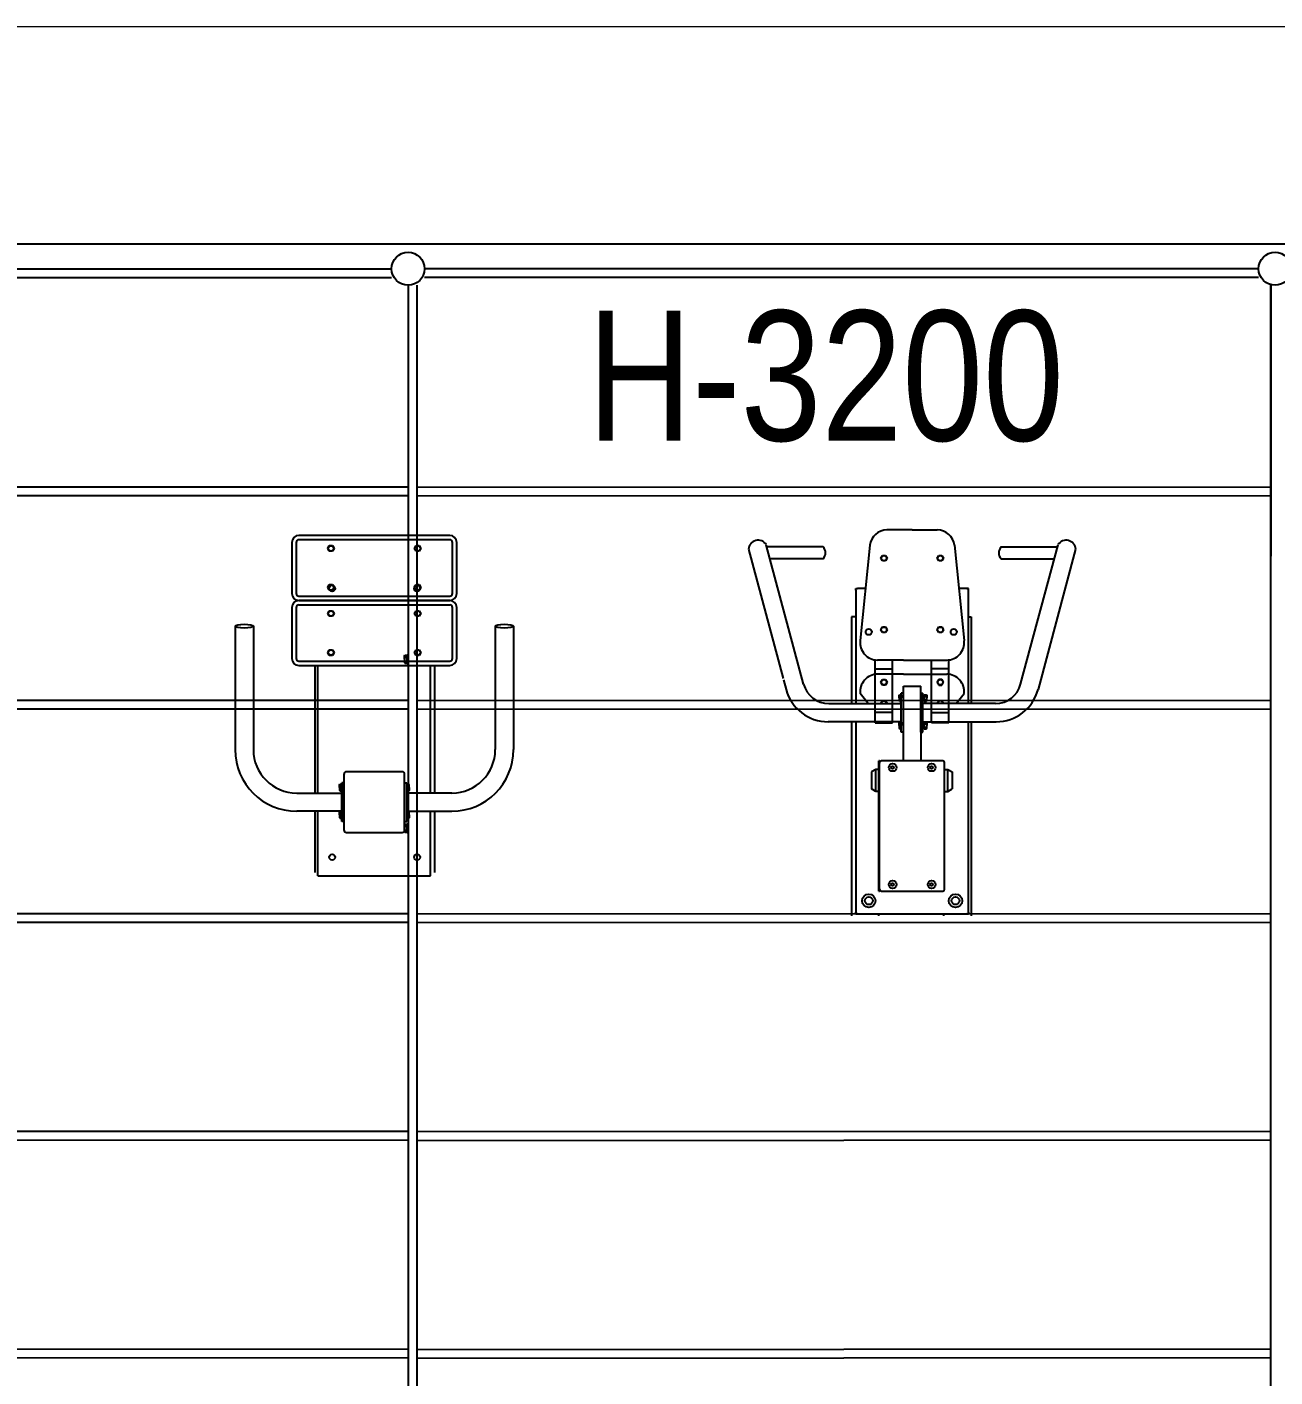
# Model space of a CAD drawing. Header units: millimetres. Extents: x -6447 to 5849, y -3618 to 2655.
# Drawn here: x -3568 to -689, y -459 to 2655 of the extents above; entities that cross this region are included whole.
import ezdxf

# ---------------------------------------------------------------- set-up
doc = ezdxf.new("R2010")
doc.units = ezdxf.units.MM
for name, color, linetype in [('DIKOM_ЗОНА', 80, 'Continuous'), ('DIKOM_ОБЪЕКТ', 7, 'Continuous'), ('DIKOM_РАЗМЕР_ОБЪЕКТА', 7, 'Continuous')]:
    doc.layers.add(name, color=color, linetype=linetype)
doc.styles.add('style1', font='arial.ttf', dxfattribs={"width": 0.8})

msp = doc.modelspace()

# ---------------------------------------------------------------- linework, layer by layer
at = {"layer": 'DIKOM_ЗОНА', "color": 3, "lineweight": 15}
msp.add_lwpolyline([(-4725.7, -2459), (5348.7, -2459, 0.414214), (5848.7, -1959), (5848.7, 2154.8, 0.414214), (5348.7, 2654.8), (-4725.7, 2654.8, 0.414214), (-5225.7, 2154.8), (-5225.7, -1959, 0.414214)], format="xyb", close=True, dxfattribs=at)
at = {"layer": 'DIKOM_ОБЪЕКТ'}
for p, q in [((-4725.7, 2154.8), (311.5, 2154.8)), ((-4650.5, 2097.2), (-2726.5, 2097.2)), ((-726.5, 2097.2), (-2650.5, 2097.2)), ((-4650.5, 2077.2), (-2726.5, 2077.2)), ((-2688.5, 2059.2), (-2688.5, -1864.8)), ((-2668.5, 2059.2), (-2668.5, -1864.8)), ((-726.5, 2077.2), (-2650.5, 2077.2)), ((-698.5, -1864.8), (-698.5, 2060.5)), ((-698.5, 2059.2), (-698.5, 1434.2)), ((-2688.5, 1593.2), (-4678.5, 1594.1)), ((-2669.2, 1593.2), (-698.5, 1594.1)), ((-2688.5, 1573.2), (-4678.5, 1574.1)), ((-2669.2, 1573.2), (-698.5, 1574.1)), ((-1525.6, 1494.8), (-1583.6, 1494.8)), ((-1525.6, 1494.8), (-1467.6, 1494.8)), ((-2956.3, 1466.2), (-2956.3, 1348.2)), ((-2946.3, 1466.2), (-2946.3, 1348.2)), ((-2592.3, 1482.2), (-2940.3, 1482.2)), ((-2592.3, 1472.2), (-2940.3, 1472.2)), ((-2586.3, 1348.2), (-2586.3, 1466.2)), ((-2576.3, 1348.2), (-2576.3, 1466.2)), ((-2873.8, 1452.2), (-2870.1, 1458.7)), ((-2870.1, 1445.7), (-2873.8, 1452.2)), ((-2870.1, 1458.7), (-2862.6, 1458.7)), ((-2862.6, 1445.7), (-2870.1, 1445.7)), ((-2862.6, 1458.7), (-2858.8, 1452.2)), ((-2858.8, 1452.2), (-2862.6, 1445.7)), ((-2673.8, 1452.2), (-2670.1, 1458.7)), ((-2670.1, 1445.7), (-2673.8, 1452.2)), ((-2670.1, 1458.7), (-2662.6, 1458.7)), ((-2662.6, 1445.7), (-2670.1, 1445.7)), ((-2662.6, 1458.7), (-2658.8, 1452.2)), ((-2658.8, 1452.2), (-2662.6, 1445.7)), ((-1902.8, 1450.3), (-1822.9, 1152.3)), ((-1775.9, 1139), (-1862.1, 1460.9)), ((-1731.1, 1455.6), (-1860.7, 1455.6)), ((-1623.3, 1459.6), (-1645.3, 1239.6)), ((-1598.1, 1429.8), (-1594.3, 1436.3)), ((-1594.3, 1436.3), (-1586.8, 1436.3)), ((-1586.8, 1436.3), (-1583.1, 1429.8)), ((-1468.1, 1429.8), (-1464.3, 1436.3)), ((-1464.3, 1436.3), (-1456.8, 1436.3)), ((-1456.8, 1436.3), (-1453.1, 1429.8)), ((-1427.8, 1459.6), (-1405.9, 1239.6)), ((-1320, 1455.6), (-1190.5, 1455.6)), ((-1275.3, 1139), (-1189, 1460.9)), ((-1148.4, 1450.3), (-1235.1, 1126.7)), ((-1730.6, 1428.6), (-1853.5, 1428.6)), ((-1594.3, 1423.3), (-1598.1, 1429.8)), ((-1586.8, 1423.3), (-1594.3, 1423.3)), ((-1583.1, 1429.8), (-1586.8, 1423.3)), ((-1464.3, 1423.3), (-1468.1, 1429.8)), ((-1456.8, 1423.3), (-1464.3, 1423.3)), ((-1453.1, 1429.8), (-1456.8, 1423.3)), ((-1320.5, 1428.6), (-1197.7, 1428.6)), ((-2940.3, 1342.2), (-2592.3, 1342.2)), ((-2873.8, 1362.2), (-2870.1, 1368.7)), ((-2870.1, 1355.7), (-2873.8, 1362.2)), ((-2870.1, 1368.7), (-2862.6, 1368.7)), ((-2862.6, 1355.7), (-2870.1, 1355.7)), ((-2862.6, 1368.7), (-2858.8, 1362.2)), ((-2858.8, 1362.2), (-2862.6, 1355.7)), ((-2673.8, 1362.2), (-2670.1, 1368.7)), ((-2670.1, 1355.7), (-2673.8, 1362.2)), ((-2670.1, 1368.7), (-2662.6, 1368.7)), ((-2662.6, 1355.7), (-2670.1, 1355.7)), ((-2662.6, 1368.7), (-2658.8, 1362.2)), ((-2658.8, 1362.2), (-2662.6, 1355.7)), ((-1655.6, 1355.7), (-1655.6, 1359.7)), ((-1655.6, 1359.7), (-1651.6, 1359.7)), ((-1655.6, 1355.7), (-1655.6, 1094.6)), ((-1633.3, 1359.7), (-1651.6, 1359.7)), ((-1399.6, 1359.7), (-1417.9, 1359.7)), ((-1399.6, 1359.7), (-1395.6, 1359.7)), ((-1395.6, 1359.7), (-1399.6, 1359.7)), ((-1395.6, 1355.7), (-1395.6, 1359.7)), ((-1395.6, 1355.7), (-1395.6, 1359.7)), ((-1395.6, 1094.6), (-1395.6, 1355.7)), ((-2956.3, 1316.2), (-2956.3, 1198.2)), ((-2946.3, 1316.2), (-2946.3, 1198.2)), ((-2592.3, 1332.2), (-2940.3, 1332.2)), ((-2940.3, 1332.2), (-2592.3, 1332.2)), ((-2940.3, 1322.2), (-2592.3, 1322.2)), ((-2873.8, 1302.2), (-2870.1, 1308.7)), ((-2870.1, 1308.7), (-2862.6, 1308.7)), ((-2862.6, 1308.7), (-2858.8, 1302.2)), ((-2673.8, 1302.2), (-2670.1, 1308.7)), ((-2670.1, 1308.7), (-2662.6, 1308.7)), ((-2662.6, 1308.7), (-2658.8, 1302.2)), ((-2586.3, 1198.2), (-2586.3, 1316.2)), ((-2576.3, 1198.2), (-2576.3, 1316.2)), ((-2870.1, 1295.7), (-2873.8, 1302.2)), ((-2862.6, 1295.7), (-2870.1, 1295.7)), ((-2858.8, 1302.2), (-2862.6, 1295.7)), ((-2670.1, 1295.7), (-2673.8, 1302.2)), ((-2662.6, 1295.7), (-2670.1, 1295.7)), ((-2658.8, 1302.2), (-2662.6, 1295.7)), ((-1655.6, 1294.7), (-1665.6, 1294.7)), ((-1665.6, 1294.7), (-1665.6, 1094.6)), ((-1395.6, 1294.7), (-1389.6, 1294.7)), ((-1389.6, 1294.7), (-1389.6, 1094.6)), ((-3087.3, 1272.9), (-3087.3, 988.2)), ((-3045.3, 1272.9), (-3045.3, 988.2)), ((-2487.3, 1272.9), (-2487.3, 988.2)), ((-2445.3, 1272.9), (-2445.3, 988.2)), ((-1598.1, 1264.8), (-1594.3, 1271.3)), ((-1594.3, 1258.3), (-1598.1, 1264.8)), ((-1594.3, 1271.3), (-1586.8, 1271.3)), ((-1586.8, 1258.3), (-1594.3, 1258.3)), ((-1586.8, 1271.3), (-1583.1, 1264.8)), ((-1583.1, 1264.8), (-1586.8, 1258.3)), ((-1468.1, 1264.8), (-1464.3, 1271.3)), ((-1464.3, 1258.3), (-1468.1, 1264.8)), ((-1464.3, 1271.3), (-1456.8, 1271.3)), ((-1456.8, 1258.3), (-1464.3, 1258.3)), ((-1456.8, 1271.3), (-1453.1, 1264.8)), ((-1453.1, 1264.8), (-1456.8, 1258.3)), ((-2873.8, 1212.2), (-2870.1, 1218.7)), ((-2870.1, 1218.7), (-2862.6, 1218.7)), ((-2862.6, 1218.7), (-2858.8, 1212.2)), ((-2673.8, 1212.2), (-2670.1, 1218.7)), ((-2670.1, 1218.7), (-2662.6, 1218.7)), ((-2662.6, 1218.7), (-2658.8, 1212.2)), ((-2940.3, 1192.2), (-2592.3, 1192.2)), ((-2870.1, 1205.7), (-2873.8, 1212.2)), ((-2862.6, 1205.7), (-2870.1, 1205.7)), ((-2858.8, 1212.2), (-2862.6, 1205.7)), ((-2696.9, 1204.8), (-2696, 1206.4)), ((-2696.9, 1197.2), (-2696.9, 1204.8)), ((-2696.9, 1197.2), (-2696.9, 1189.6)), ((-2696.9, 1189.6), (-2696, 1188)), ((-2696, 1206.4), (-2690.5, 1206.4)), ((-2696, 1201.8), (-2690.5, 1201.8)), ((-2696, 1192.6), (-2690.5, 1192.6)), ((-2696, 1188), (-2690.5, 1188)), ((-2690.5, 1197.2), (-2690.5, 1207.2)), ((-2690.5, 1207.2), (-2688.5, 1207.2)), ((-2690.5, 1206.4), (-2690.5, 1197.2)), ((-2690.5, 1188), (-2690.5, 1197.2)), ((-2690.5, 1197.2), (-2690.5, 1187.2)), ((-2690.5, 1187.2), (-2688.5, 1187.2)), ((-2688.5, 1207.2), (-2688.5, 1197.2)), ((-2688.5, 1187.2), (-2688.5, 1197.2)), ((-2670.1, 1205.7), (-2673.8, 1212.2)), ((-2662.6, 1205.7), (-2670.1, 1205.7)), ((-2658.8, 1212.2), (-2662.6, 1205.7)), ((-1610.6, 1161.9), (-1610.6, 1195.2)), ((-1545.6, 1194.8), (-1605.6, 1194.8)), ((-1570.6, 1162.2), (-1570.6, 1194.8)), ((-1570.6, 1162.2), (-1570.6, 1194.8)), ((-1545.6, 1194.8), (-1445.6, 1194.8)), ((-1480.6, 1162.2), (-1480.6, 1194.8)), ((-1480.6, 1162.2), (-1480.6, 1194.8)), ((-1440.6, 1161.9), (-1440.6, 1195.2)), ((-2940.3, 1182.2), (-2592.3, 1182.2)), ((-2903.5, 1182.2), (-2903.5, 888.2)), ((-2896.3, 888.2), (-2896.3, 1182.2)), ((-2636.3, 888.2), (-2636.3, 1182.2)), ((-2627.5, 1182.2), (-2627.5, 888.2)), ((-1610.6, 1174.8), (-1570.6, 1174.8)), ((-1610.6, 1076), (-1610.6, 1161.6)), ((-1545.6, 1162.2), (-1605.6, 1162.2)), ((-1570.6, 1063.6), (-1570.6, 1162.2)), ((-1545.6, 1162.2), (-1445.6, 1162.2)), ((-1440.6, 1174.8), (-1480.6, 1174.8)), ((-1480.6, 1063.6), (-1480.6, 1162.2)), ((-1440.6, 1076), (-1440.6, 1161.6)), ((-1822.1, 1149.2), (-1816, 1126.7)), ((-1598.1, 1143.7), (-1594.3, 1150.2)), ((-1594.3, 1137.2), (-1598.1, 1143.7)), ((-1594.3, 1150.2), (-1586.8, 1150.2)), ((-1586.8, 1137.2), (-1594.3, 1137.2)), ((-1586.8, 1150.2), (-1583.1, 1143.7)), ((-1583.1, 1143.7), (-1586.8, 1137.2)), ((-1545.6, 1063.6), (-1545.6, 1134.3)), ((-1545.6, 1134.3), (-1505.6, 1134.3)), ((-1505.6, 1063.6), (-1505.6, 1134.3)), ((-1464.3, 1150.2), (-1468.1, 1143.7)), ((-1468.1, 1143.7), (-1464.3, 1137.2)), ((-1456.8, 1150.2), (-1464.3, 1150.2)), ((-1464.3, 1137.2), (-1456.8, 1137.2)), ((-1453.1, 1143.7), (-1456.8, 1150.2)), ((-1456.8, 1137.2), (-1453.1, 1143.7)), ((-2688.5, 1101.2), (-4678.5, 1102.1)), ((-2669, 1101.2), (-698.5, 1102.1)), ((-1717.9, 1094.6), (-1550.6, 1094.6)), ((-1626.9, 1094.6), (-1645.3, 1117.5)), ((-1598, 1094.6), (-1594.3, 1100.9)), ((-1594.3, 1100.9), (-1586.8, 1100.9)), ((-1586.8, 1100.9), (-1583.2, 1094.6)), ((-1555.9, 1113.6), (-1555.1, 1114.9)), ((-1555.9, 1107.4), (-1555.9, 1113.6)), ((-1555.9, 1107.4), (-1555.9, 1101.2)), ((-1555.9, 1101.2), (-1555.1, 1099.9)), ((-1555.1, 1114.9), (-1550.6, 1114.9)), ((-1555.1, 1111.1), (-1550.6, 1111.1)), ((-1555.1, 1103.6), (-1550.6, 1103.6)), ((-1555.1, 1099.9), (-1550.6, 1099.9)), ((-1545.6, 1118.4), (-1550.6, 1118.4)), ((-1550.6, 1028.8), (-1550.6, 1118.4)), ((-1550.6, 1114.9), (-1550.6, 1107.4)), ((-1550.6, 1099.9), (-1550.6, 1107.4)), ((-1545.6, 1028.8), (-1545.6, 1118.4)), ((-1505.6, 1028.8), (-1505.6, 1118.4)), ((-1505.6, 1118.4), (-1500.6, 1118.4)), ((-1500.6, 1028.8), (-1500.6, 1118.4)), ((-1500.6, 1107.4), (-1500.6, 1113.5)), ((-1500.6, 1113.5), (-1498.6, 1113.5)), ((-1500.6, 1107.8), (-1498.6, 1108.5)), ((-1500.6, 1107.4), (-1500.6, 1101.3)), ((-1498.6, 1107), (-1500.6, 1106.3)), ((-1500.6, 1101.3), (-1498.6, 1101.3)), ((-1333.2, 1094.6), (-1500.6, 1094.6)), ((-1498.6, 1113.2), (-1497.6, 1114.9)), ((-1498.6, 1113.5), (-1498.6, 1107.4)), ((-1498.6, 1107.4), (-1498.6, 1113.2)), ((-1498.6, 1101.3), (-1498.6, 1107.4)), ((-1498.6, 1107.4), (-1498.6, 1101.5)), ((-1498.6, 1101.5), (-1497.6, 1099.9)), ((-1497.6, 1114.9), (-1492.7, 1114.9)), ((-1497.6, 1111.1), (-1492.7, 1111.1)), ((-1497.6, 1103.6), (-1492.7, 1103.6)), ((-1497.6, 1099.9), (-1492.7, 1099.9)), ((-1492.7, 1114.9), (-1491.8, 1113.2)), ((-1492.7, 1099.9), (-1491.8, 1101.5)), ((-1491.8, 1113.2), (-1491.8, 1107.4)), ((-1491.8, 1101.5), (-1491.8, 1107.4)), ((-1464.3, 1100.9), (-1468, 1094.6)), ((-1456.8, 1100.9), (-1464.3, 1100.9)), ((-1453.2, 1094.6), (-1456.8, 1100.9)), ((-1424.2, 1094.6), (-1405.9, 1117.5)), ((-2688.5, 1081.2), (-4678.5, 1082.1)), ((-2669, 1081.2), (-698.5, 1082.1)), ((-1610.6, 1049.8), (-1610.6, 1076)), ((-1570.6, 1073.9), (-1608.5, 1073.9)), ((-1570.6, 1049.8), (-1570.6, 1063.6)), ((-1545.6, 962.2), (-1545.6, 1063.6)), ((-1505.6, 1063.6), (-1505.6, 962.2)), ((-1480.6, 1073.9), (-1440.7, 1073.9)), ((-1480.6, 1049.8), (-1480.6, 1063.6)), ((-1440.6, 1049.8), (-1440.6, 1076)), ((-1550.6, 1052.6), (-1719.5, 1052.6)), ((-1665.6, 1052.6), (-1665.6, 604.7)), ((-1655.6, 1052.6), (-1655.6, 613.7)), ((-1610.6, 1049.8), (-1610.6, 1052.6)), ((-1610.6, 1049.8), (-1570.6, 1049.8)), ((-1570.6, 1049.8), (-1570.6, 1052.6)), ((-1555.9, 1050.2), (-1555.1, 1051.6)), ((-1555.9, 1044), (-1555.9, 1050.2)), ((-1555.9, 1044), (-1555.9, 1037.9)), ((-1555.9, 1037.9), (-1555.1, 1036.5)), ((-1555.1, 1051.6), (-1550.6, 1051.6)), ((-1555.1, 1047.8), (-1550.6, 1047.8)), ((-1555.1, 1040.3), (-1550.6, 1040.3)), ((-1555.1, 1036.5), (-1550.6, 1036.5)), ((-1550.6, 1051.6), (-1550.6, 1044)), ((-1550.6, 1036.5), (-1550.6, 1044)), ((-1545.6, 1028.8), (-1550.6, 1028.8)), ((-1505.6, 1028.8), (-1500.6, 1028.8)), ((-1500.6, 1052.6), (-1331.7, 1052.6)), ((-1500.6, 1044), (-1500.6, 1050.1)), ((-1500.6, 1050.1), (-1498.6, 1050.1)), ((-1500.6, 1044.4), (-1498.6, 1045.2)), ((-1500.6, 1044), (-1500.6, 1037.9)), ((-1498.6, 1043.7), (-1500.6, 1042.9)), ((-1500.6, 1037.9), (-1498.6, 1037.9)), ((-1498.6, 1049.9), (-1497.6, 1051.6)), ((-1498.6, 1050.1), (-1498.6, 1044)), ((-1498.6, 1044), (-1498.6, 1049.9)), ((-1498.6, 1037.9), (-1498.6, 1044)), ((-1498.6, 1044), (-1498.6, 1038.2)), ((-1498.6, 1038.2), (-1497.6, 1036.5)), ((-1497.6, 1051.6), (-1492.7, 1051.6)), ((-1497.6, 1047.8), (-1492.7, 1047.8)), ((-1497.6, 1040.3), (-1492.7, 1040.3)), ((-1497.6, 1036.5), (-1492.7, 1036.5)), ((-1492.7, 1051.6), (-1491.8, 1049.9)), ((-1492.7, 1036.5), (-1491.8, 1038.2)), ((-1491.8, 1049.9), (-1491.8, 1044)), ((-1491.8, 1038.2), (-1491.8, 1044)), ((-1480.6, 1049.8), (-1480.6, 1052.6)), ((-1440.6, 1049.8), (-1480.6, 1049.8)), ((-1440.6, 1049.8), (-1440.6, 1052.6)), ((-1395.6, 613.7), (-1395.6, 1052.6)), ((-1389.6, 1052.6), (-1389.6, 604.7)), ((-2702.3, 937.2), (-2830.3, 937.2)), ((-1609.6, 942.7), (-1619.6, 936.9)), ((-1619.6, 936.9), (-1619.6, 897.5)), ((-1602.6, 942.7), (-1609.6, 942.7)), ((-1609.6, 891.7), (-1609.6, 942.7)), ((-1600.6, 962.2), (-1602.6, 962.2)), ((-1602.6, 962.2), (-1600.6, 962.2)), ((-1602.6, 662.2), (-1602.6, 962.2)), ((-1600.6, 962.2), (-1600.6, 957.2)), ((-1600.6, 667.2), (-1600.6, 957.2)), ((-1454.6, 962.2), (-1596.6, 962.2)), ((-1450.6, 666.2), (-1450.6, 958.2)), ((-1450.6, 942.7), (-1443.6, 942.7)), ((-1443.6, 942.7), (-1433.6, 936.9)), ((-1443.6, 891.7), (-1443.6, 942.7)), ((-1433.6, 936.9), (-1433.6, 897.5)), ((-2846.6, 907.2), (-2845.9, 908.5)), ((-2846.6, 901), (-2846.6, 907.2)), ((-2845.9, 908.5), (-2841.3, 908.5)), ((-2845.9, 904.8), (-2841.3, 904.8)), ((-2836.3, 912), (-2841.3, 912)), ((-2841.3, 822.4), (-2841.3, 912)), ((-2841.3, 908.5), (-2841.3, 901)), ((-2836.3, 931.2), (-2836.3, 803.2)), ((-2836.3, 822.4), (-2836.3, 912)), ((-2696.3, 803.2), (-2696.3, 931.2)), ((-2696.3, 822.4), (-2696.3, 912)), ((-2696.3, 912), (-2691.3, 912)), ((-2691.3, 822.4), (-2691.3, 912)), ((-2686.8, 908.5), (-2691.3, 908.5)), ((-2691.3, 908.5), (-2691.3, 901)), ((-2686.8, 904.8), (-2691.3, 904.8)), ((-2686, 907.2), (-2686.8, 908.5)), ((-2686, 901), (-2686, 907.2)), ((-2945.3, 888.2), (-2841.3, 888.2)), ((-2846.6, 901), (-2846.6, 894.8)), ((-2846.6, 894.8), (-2845.9, 893.5)), ((-2845.9, 897.3), (-2841.3, 897.3)), ((-2845.9, 893.5), (-2841.3, 893.5)), ((-2841.3, 893.5), (-2841.3, 901)), ((-2691.3, 893.5), (-2691.3, 901)), ((-2686.8, 897.3), (-2691.3, 897.3)), ((-2686.8, 893.5), (-2691.3, 893.5)), ((-2587.3, 888.2), (-2691.3, 888.2)), ((-2686, 894.8), (-2686.8, 893.5)), ((-2686, 901), (-2686, 894.8)), ((-1609.6, 891.7), (-1619.6, 897.5)), ((-1602.6, 891.7), (-1609.6, 891.7)), ((-1450.6, 891.7), (-1443.6, 891.7)), ((-1443.6, 891.7), (-1433.6, 897.5)), ((-2841.3, 846.2), (-2945.3, 846.2)), ((-2903.5, 846.2), (-2903.5, 705.2)), ((-2896.3, 697.2), (-2896.3, 846.2)), ((-2846.6, 843.9), (-2845.9, 845.2)), ((-2846.6, 837.7), (-2846.6, 843.9)), ((-2845.9, 845.2), (-2841.3, 845.2)), ((-2845.9, 841.4), (-2841.3, 841.4)), ((-2841.3, 845.2), (-2841.3, 837.7)), ((-2691.3, 846.2), (-2587.3, 846.2)), ((-2686.8, 845.2), (-2691.3, 845.2)), ((-2691.3, 845.2), (-2691.3, 837.7)), ((-2686.8, 841.4), (-2691.3, 841.4)), ((-2686, 843.9), (-2686.8, 845.2)), ((-2686, 837.7), (-2686, 843.9)), ((-2636.3, 697.2), (-2636.3, 846.2)), ((-2627.5, 846.2), (-2627.5, 705.2)), ((-2846.6, 837.7), (-2846.6, 831.5)), ((-2846.6, 831.5), (-2845.9, 830.2)), ((-2845.9, 833.9), (-2841.3, 833.9)), ((-2845.9, 830.2), (-2841.3, 830.2)), ((-2841.3, 830.2), (-2841.3, 837.7)), ((-2836.3, 822.4), (-2841.3, 822.4)), ((-2696.9, 814.8), (-2696, 816.4)), ((-2696.9, 807.2), (-2696.9, 814.8)), ((-2696.3, 822.4), (-2691.3, 822.4)), ((-2696, 816.4), (-2690.5, 816.4)), ((-2696, 811.8), (-2690.5, 811.8)), ((-2691.3, 830.2), (-2691.3, 837.7)), ((-2686.8, 833.9), (-2691.3, 833.9)), ((-2686.8, 830.2), (-2691.3, 830.2)), ((-2690.5, 807.2), (-2690.5, 817.2)), ((-2690.5, 817.2), (-2688.5, 817.2)), ((-2690.5, 816.4), (-2690.5, 807.2)), ((-2688.5, 817.2), (-2688.5, 807.2)), ((-2686, 831.5), (-2686.8, 830.2)), ((-2686, 837.7), (-2686, 831.5)), ((-2830.3, 797.2), (-2702.3, 797.2)), ((-2696.9, 807.2), (-2696.9, 799.6)), ((-2696.9, 799.6), (-2696, 798)), ((-2696, 802.6), (-2690.5, 802.6)), ((-2696, 798), (-2690.5, 798)), ((-2690.5, 798), (-2690.5, 807.2)), ((-2690.5, 807.2), (-2690.5, 797.2)), ((-2690.5, 797.2), (-2688.5, 797.2)), ((-2688.5, 797.2), (-2688.5, 807.2)), ((-2896.3, 697.2), (-2636.3, 697.2)), ((-1602.6, 662.2), (-1600.6, 662.2)), ((-1602.6, 662.2), (-1600.6, 662.2)), ((-1600.6, 662.2), (-1600.6, 667.2)), ((-1596.6, 662.2), (-1454.6, 662.2)), ((-2688.5, 609.2), (-4678.5, 610.1)), ((-2668.7, 609.2), (-698.5, 610.1)), ((-1655.6, 609.7), (-1655.6, 613.7)), ((-1655.6, 613.7), (-1655.6, 609.7)), ((-1651.6, 609.7), (-1655.6, 609.7)), ((-1655.6, 609.7), (-1651.6, 609.7)), ((-1651.6, 609.7), (-1399.6, 609.7)), ((-1602.6, 604.7), (-1602.6, 609.7)), ((-1452.6, 604.7), (-1452.6, 609.7)), ((-1399.6, 609.7), (-1395.6, 609.7)), ((-1399.6, 609.7), (-1395.6, 609.7)), ((-1395.6, 609.7), (-1399.6, 609.7)), ((-1395.6, 613.7), (-1395.6, 609.7)), ((-1395.6, 613.7), (-1395.6, 609.7)), ((-1395.6, 613.7), (-1395.6, 609.7)), ((-2688.5, 589.2), (-4678.5, 590.1)), ((-2668.7, 589.2), (-698.5, 590.1)), ((-2688.5, 107.2), (-4678.5, 108.1)), ((-2668.5, 107.2), (-698.5, 108.1)), ((-2688.5, 87.2), (-4678.5, 88.1)), ((-2668.5, 87.2), (-698.5, 88.1)), ((-2688.5, -394.8), (-4678.5, -393.9)), ((-2668.3, -394.8), (-698.5, -393.9)), ((-2688.5, -414.8), (-4678.5, -413.9)), ((-2668.3, -414.8), (-698.5, -413.9))]:
    msp.add_line(p, q, dxfattribs=at)
for centre, radius in [((-2688.5, 2097.2), 38), ((-688.5, 2097.2), 38), ((-2866.3, 1452.2), 6.18), ((-2666.3, 1452.2), 6.18), ((-1590.6, 1429.8), 6.18), ((-1460.6, 1429.8), 6.18), ((-2866.3, 1362.2), 6.18), ((-2863.5, 1360.2), 7), ((-2667.5, 1360.2), 7), ((-2666.3, 1362.2), 6.18), ((-2866.3, 1302.2), 6.18), ((-2666.3, 1302.2), 6.18), ((-1625.6, 1259.7), 7), ((-1590.6, 1264.8), 6.18), ((-1460.6, 1264.8), 6.18), ((-1429.6, 1259.7), 7), ((-2866.3, 1212.2), 6.18), ((-2666.3, 1212.2), 6.18), ((-1590.6, 1143.7), 6.18), ((-1460.6, 1143.7), 6.18), ((-1570.6, 947.2), 9), ((-1570.6, 947.2), 3.2), ((-1480.6, 947.2), 9), ((-1480.6, 947.2), 3.2), ((-2863.5, 740.2), 7), ((-2667.5, 740.2), 7), ((-1570.6, 677.2), 9), ((-1480.6, 677.2), 9), ((-1625.6, 639.7), 15.5), ((-1570.6, 677.2), 3.2), ((-1480.6, 677.2), 3.2), ((-1425.6, 639.7), 15.5), ((-1625.6, 639.7), 9), ((-1425.6, 639.7), 9)]:
    msp.add_circle(centre, radius, dxfattribs=at)
for centre, radius, start, end in [((-1583.6, 1454.8), 40, 90, 173.2329), ((-1467.6, 1454.8), 40, 6.7671, 90), ((-2940.3, 1466.2), 16, 90, 180), ((-2940.3, 1466.2), 6, 90, 180), ((-2592.3, 1466.2), 16, 0, 90), ((-2592.3, 1466.2), 6, 0, 90), ((-1880.7, 1449.1), 22.1, 32.5243, 176.8365), ((-1170.4, 1449.1), 22.1, 3.1635, 147.4757), ((-1744.8, 1441.8), 19.4, 317.019, 45.1704), ((-1306.3, 1441.8), 19.4, 134.8296, 222.981), ((-2940.3, 1348.2), 16, 180, 270), ((-2940.3, 1348.2), 6, 180, 270), ((-2592.3, 1348.2), 16, 270, 0), ((-2592.3, 1348.2), 6, 270, 0), ((-2940.3, 1316.2), 16, 90, 180), ((-2940.3, 1316.2), 6, 90, 180), ((-2592.3, 1316.2), 16, 0, 90), ((-2592.3, 1316.2), 6, 0, 90), ((-1605.6, 1234.8), 40, 173.2329, 270), ((-1445.6, 1234.8), 40, 270, 6.7671), ((-2940.3, 1198.2), 16, 180, 270), ((-2940.3, 1198.2), 6, 180, 270), ((-2685.1, 1197.2), 11.8, 156.8627, 180), ((-2685.1, 1197.2), 11.8, 180, 203.1373), ((-2693.6, 1204), 3.24, 150.866, 223.3168), ((-2693.6, 1190.4), 3.24, 136.6832, 209.134), ((-2592.3, 1198.2), 16, 270, 0), ((-2592.3, 1198.2), 6, 270, 0), ((-1605.6, 1122.2), 40, 90, 186.7671), ((-1445.6, 1122.2), 40, 353.2329, 90), ((-1719.5, 1152.6), 100, 195, 270), ((-1717.9, 1154.6), 60, 195, 270), ((-1333.2, 1154.6), 60, 270, 345), ((-1331.7, 1152.6), 100, 270, 345), ((-1590.6, 1094.4), 6.18, 1.5148, 178.4852), ((-1546.3, 1107.4), 9.55, 156.8627, 180), ((-1546.3, 1107.4), 9.55, 180, 203.1373), ((-1553.2, 1112.9), 2.64, 150.9367, 223.2461), ((-1553.2, 1101.8), 2.64, 136.7539, 209.0633), ((-1490.7, 1107.4), 7.84, 151.4211, 180), ((-1490.7, 1107.4), 7.84, 180, 208.5789), ((-1496.5, 1112.8), 2.04, 142.6066, 235.9525), ((-1496.5, 1101.9), 2.04, 124.0475, 217.3934), ((-1493.9, 1112.8), 2.04, 304.0475, 37.3934), ((-1499.6, 1107.4), 7.84, 0, 28.5789), ((-1499.6, 1107.4), 7.84, 331.4211, 0), ((-1493.9, 1101.9), 2.04, 322.6066, 55.9525), ((-1460.6, 1094.4), 6.18, 1.5148, 178.4852), ((-1546.3, 1044), 9.55, 156.8627, 180), ((-1546.3, 1044), 9.55, 180, 203.1373), ((-1553.2, 1049.6), 2.64, 150.9367, 223.2461), ((-1553.2, 1038.5), 2.64, 136.7539, 209.0633), ((-1490.7, 1044), 7.84, 151.4211, 180), ((-1490.7, 1044), 7.84, 180, 208.5789), ((-1496.5, 1049.5), 2.04, 142.6066, 235.9525), ((-1496.5, 1038.6), 2.04, 124.0475, 217.3934), ((-1493.9, 1049.5), 2.04, 304.0475, 37.3934), ((-1499.6, 1044), 7.84, 0, 28.5789), ((-1499.6, 1044), 7.84, 331.4211, 0), ((-1493.9, 1038.6), 2.04, 322.6066, 55.9525), ((-2945.3, 988.2), 142, 180, 270), ((-2945.3, 988.2), 100, 180, 270), ((-2587.3, 988.2), 142, 270, 0), ((-2587.3, 988.2), 100, 270, 0), ((-2830.3, 931.2), 6, 90, 180), ((-2702.3, 931.2), 6, 0, 90), ((-1596.6, 958.2), 4, 90, 180), ((-1454.6, 958.2), 4, 0, 90), ((-2843.9, 906.6), 2.64, 150.9367, 223.2461), ((-2837.1, 901), 9.55, 156.8627, 180), ((-2688.7, 906.6), 2.64, 316.7539, 29.0633), ((-2695.6, 901), 9.55, 0, 23.1373), ((-2837.1, 901), 9.55, 180, 203.1373), ((-2843.9, 895.5), 2.64, 136.7539, 209.0633), ((-2695.6, 901), 9.55, 336.8627, 0), ((-2688.7, 895.5), 2.64, 330.9367, 43.2461), ((-2843.9, 843.2), 2.64, 150.9367, 223.2461), ((-2837.1, 837.7), 9.55, 156.8627, 180), ((-2688.7, 843.2), 2.64, 316.7539, 29.0633), ((-2695.6, 837.7), 9.55, 0, 23.1373), ((-2837.1, 837.7), 9.55, 180, 203.1373), ((-2843.9, 832.1), 2.64, 136.7539, 209.0633), ((-2685.1, 807.2), 11.8, 156.8627, 180), ((-2693.6, 814), 3.24, 150.866, 223.3168), ((-2695.6, 837.7), 9.55, 336.8627, 0), ((-2688.7, 832.1), 2.64, 330.9367, 43.2461), ((-2830.3, 803.2), 6, 180, 270), ((-2702.3, 803.2), 6, 270, 0), ((-2685.1, 807.2), 11.8, 180, 203.1373), ((-2693.6, 800.4), 3.24, 136.6832, 209.134), ((-1596.6, 666.2), 4, 180, 270), ((-1454.6, 666.2), 4, 270, 0)]:
    msp.add_arc(centre, radius, start, end, dxfattribs=at)
for centre in [(-3066.3, 1272.9), (-2466.3, 1272.9)]:
    msp.add_ellipse(centre, major_axis=(-21, 0), ratio=0.211059, dxfattribs=at)

# ---------------------------------------------------------------- texts
at = {"layer": 'DIKOM_РАЗМЕР_ОБЪЕКТА', "color": 7, "linetype": 'Continuous', "lineweight": 15, "insert": (-2275, 2000.7), "char_height": 300, "width": 6012.174, "attachment_point": 1, "style": 'style1'}
msp.add_mtext('H-3200', dxfattribs=at)

doc.saveas('drawing.dxf')
